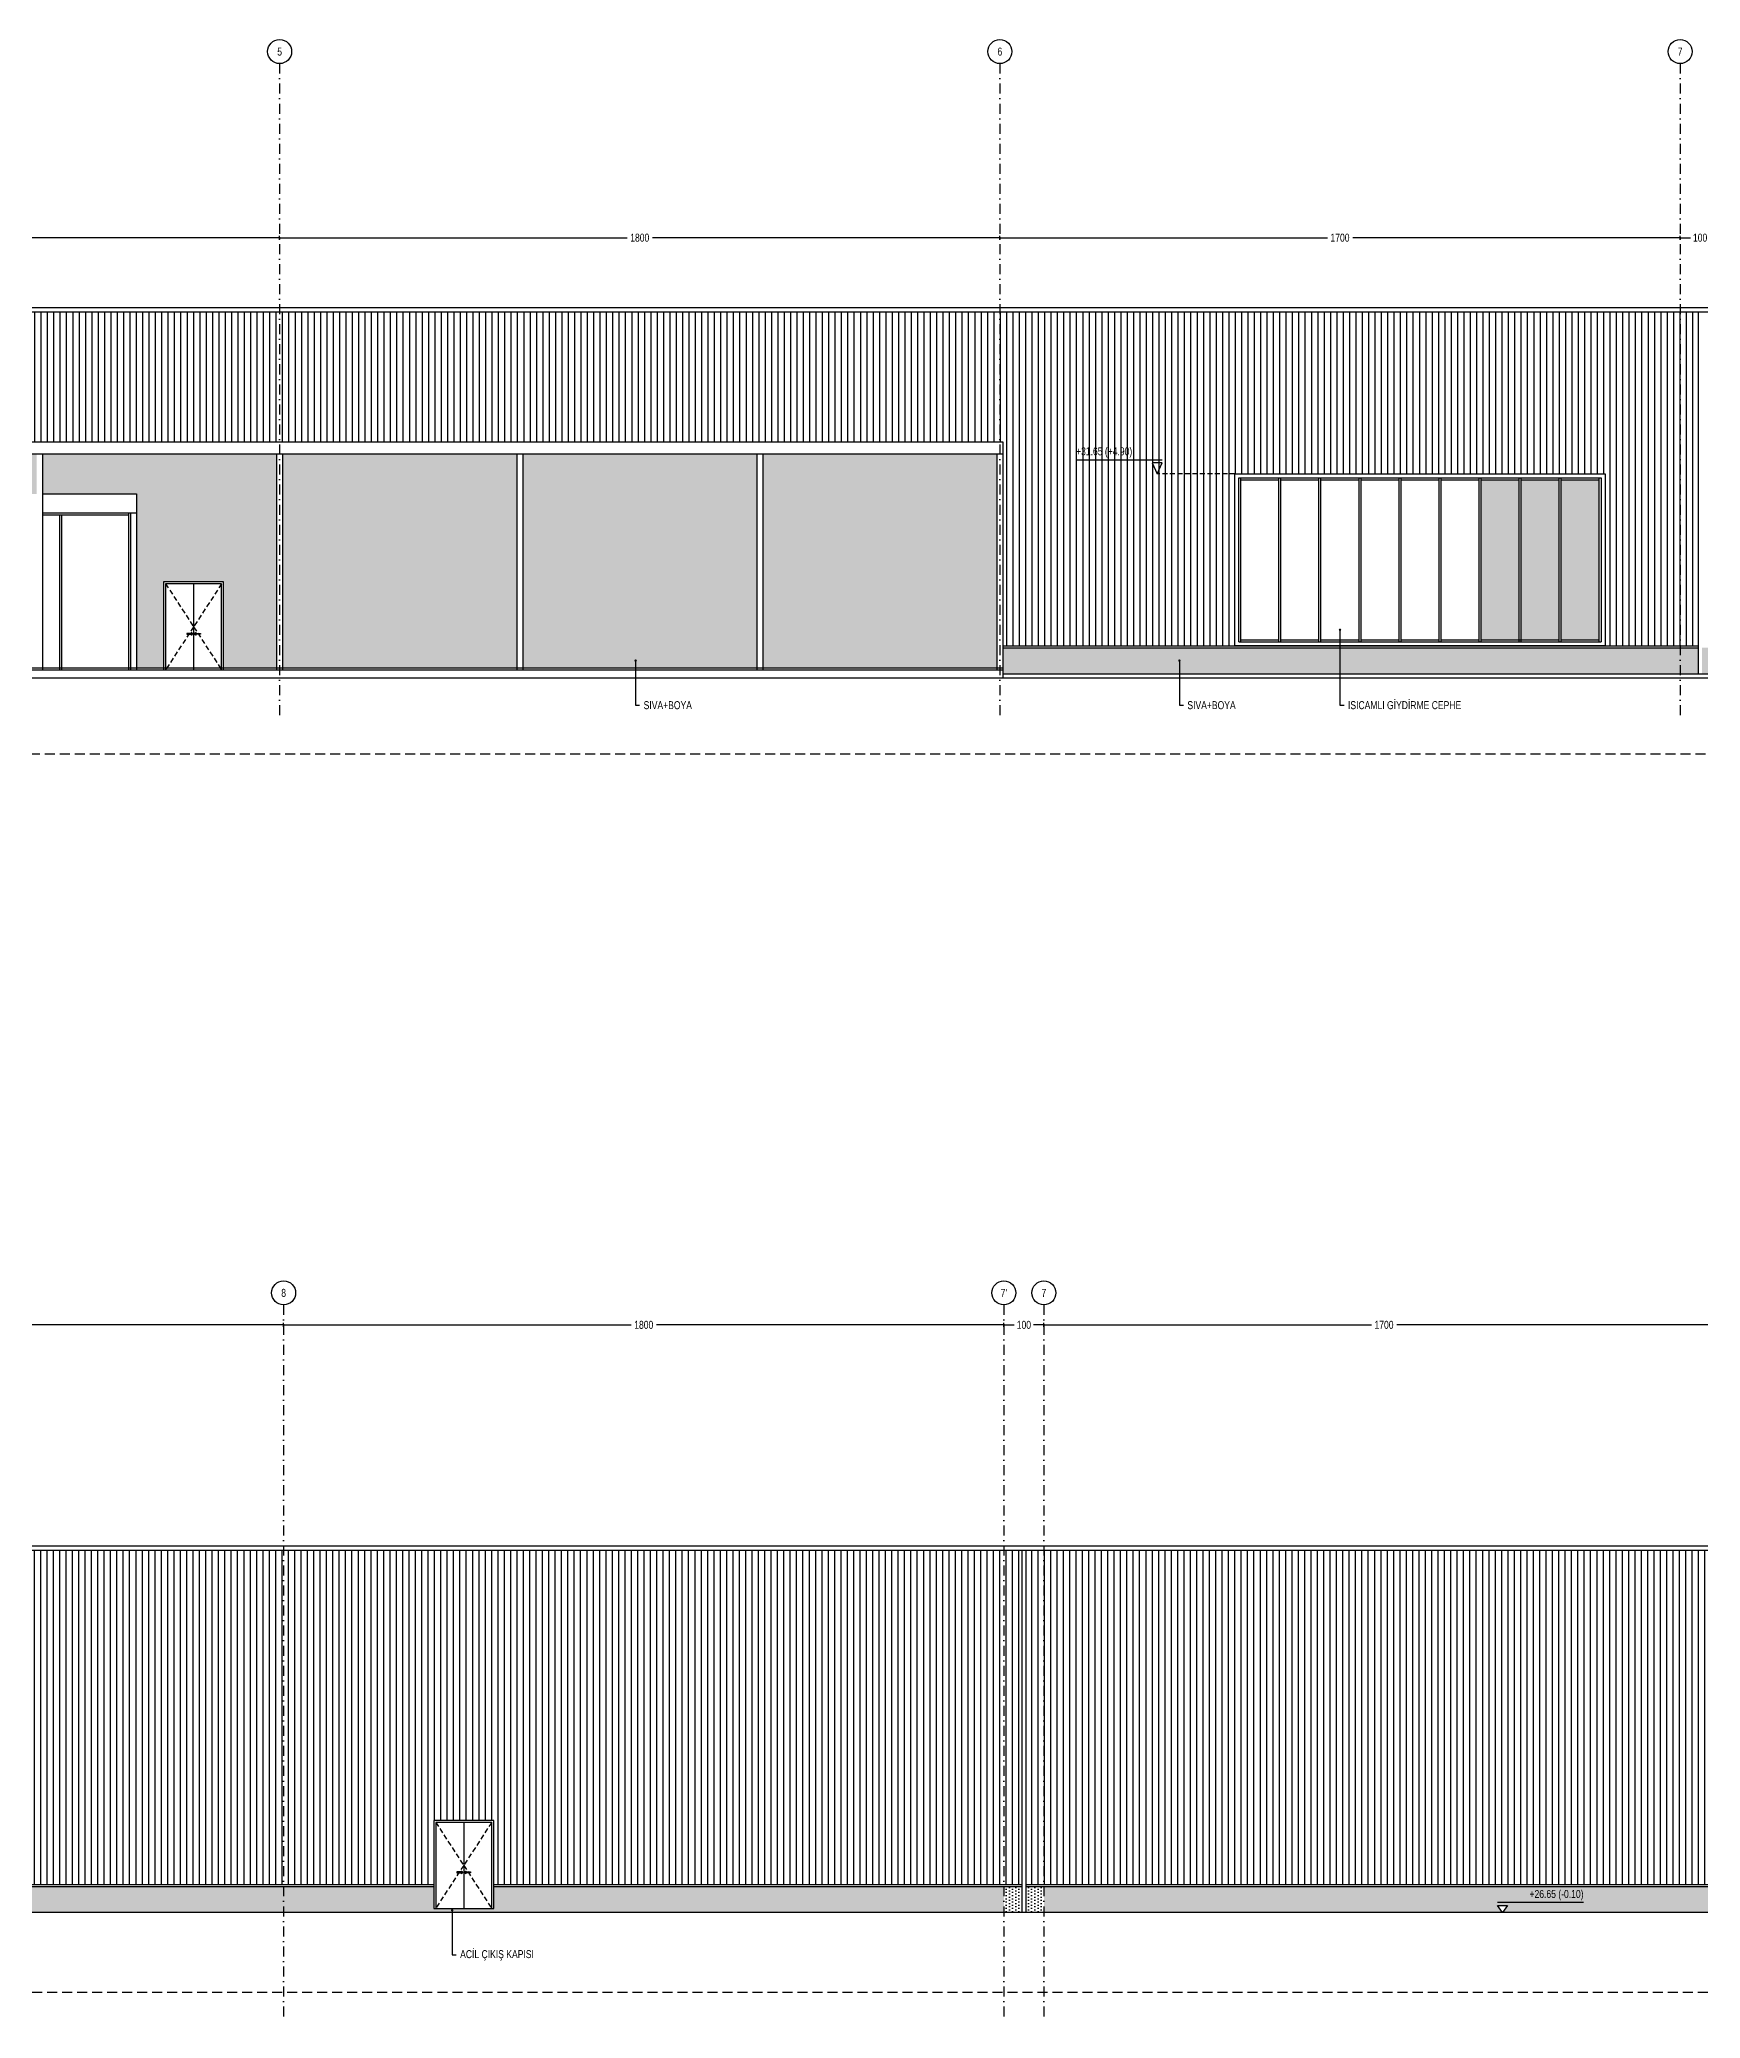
# Model space of a CAD drawing. Header units: centimetres. Extents: x 77182 to 116086, y 20619 to 33555.
# Drawn here: x 94877 to 99028, y 28610 to 33555 of the extents above; entities that cross this region are included whole.
import ezdxf
from ezdxf import colors
from ezdxf.entities.mleader import LeaderData, LeaderLine
from ezdxf.enums import TextEntityAlignment as Align
from ezdxf.math import Vec2, Vec3

# ---------------------------------------------------------------- set-up
doc = ezdxf.new("R2010")
doc.units = ezdxf.units.CM
doc.header["$LTSCALE"] = 100
doc.linetypes.add('DASHDOT2', pattern=[0.5, 0.25, -0.125, 0, -0.125])
doc.linetypes.add('HIDDEN2', pattern=[0.1875, 0.125, -0.0625])
for name, color, linetype in [('A-ANNO-DIMS', 187, 'Continuous'), ('A-ANNO-GRID', 155, 'DASHDOT2'), ('A-ELEV-01', 255, 'Continuous'), ('A-ELEV-03', 251, 'Continuous'), ('A-ELEV-04', 250, 'Continuous'), ('A-HATCH', 253, 'Continuous'), ('A-WALL-HTCH', 8, 'Continuous'), ('L-TOPO', 49, 'Continuous'), ('S-CONC', 5, 'Continuous')]:
    doc.layers.add(name, color=color, linetype=linetype)
doc.styles.add('Fields_100', font='act_simplex.shx', dxfattribs={"width": 0.8, "height": 20})
doc.dimstyles.new('FIELDS_100', dxfattribs={"dimscale": 0, "dimtxt": 20, "dimasz": 5, "dimexe": 5, "dimexo": 5, "dimgap": 5, "dimtad": 0, "dimdec": 0, "dimzin": 0, "dimdsep": 46, "dimtxsty": 'Fields_100', "dimblk": 'DOT', "dimcen": 0.09, "dimclrt": 50, "dimadec": 0, "dimazin": 0, "dimtfac": 1, "dimtdec": 0, "dimtix": 1, "dimtofl": 0, "dimtmove": 1, "dimatfit": 3, "dimfxl": 5, "dimfxlon": 1, "dimtolj": 1, "dimtzin": 0, "dimarcsym": 0})
pattern_1 = [(90, (84642.146, 96877.812), (-7.9375, 3.96875), [0, -7.9375])]
pattern_2 = [(0, (84642.1464, 96877.8117), (0, 2.74963066), [1.5875, -3.175]), (120, (84642.1464, 96877.8117), (-2.38125, -1.37481533), [1.5875, -3.175]), (60, (84643.734, 96877.8117), (-2.38125, 1.37481533), [1.5875, -3.175])]
pattern_3 = [(90, (183780.2214, 93782.8104), (-7.9375, 3.96875), [0, -7.9375])]

# ---------------------------------------------------------------- blocks, each defined once
blk = doc.blocks.new('_Dot')
at = {"color": 0, "linetype": 'ByBlock', "lineweight": -2}
blk.add_line((-0.5, 0), (-1, 0), dxfattribs=at)
at = {"color": 0, "linetype": 'ByBlock', "const_width": 0.5}
blk.add_lwpolyline([(-0.25, 0, 1), (0.25, 0, 1)], format="xyb", close=True, dxfattribs=at)
blk = doc.blocks.new('*D66')
at = {"layer": 'A-ANNO-DIMS', "color": 0, "lineweight": -2, "transparency": 16777216}
for p, q in [((93677.3, 33055.2), (93677.3, 33065.2)), ((93682.3, 33060.2), (94545.7, 33060.2)), ((95472.3, 33060.2), (94609, 33060.2)), ((95477.3, 33055.2), (95477.3, 33065.2))]:
    blk.add_line(p, q, dxfattribs=at)
at = {"layer": 'DEFPOINTS', "color": 0, "transparency": 16777216}
for p in [(95477.3, 33060.2), (93677.3, 32901.2), (95477.3, 32901.2)]:
    blk.add_point(p, dxfattribs=at)
at = {"layer": 'A-ANNO-DIMS', "color": 0, "lineweight": -2, "transparency": 16777216, "xscale": 5, "yscale": 5, "zscale": 5, "rotation": 180}
blk.add_blockref('_Dot', (93677.3, 33060.2), dxfattribs=at)
at = {"layer": 'A-ANNO-DIMS', "color": 0, "lineweight": -2, "transparency": 16777216, "xscale": 5, "yscale": 5, "zscale": 5}
blk.add_blockref('_Dot', (95477.3, 33060.2), dxfattribs=at)
at = {"layer": 'A-ANNO-DIMS', "color": 50, "transparency": 16777216, "insert": (94577.3, 33060.2), "char_height": 20, "attachment_point": 5, "style": 'Fields_100'}
blk.add_mtext('\\A1;1800', dxfattribs=at)
blk = doc.blocks.new('*D67')
at = {"layer": 'A-ANNO-DIMS', "color": 0, "lineweight": -2, "transparency": 16777216}
for p, q in [((95477.3, 33055.2), (95477.3, 33065.2)), ((95482.3, 33060.2), (96345.7, 33060.2)), ((97272.3, 33060.2), (96409, 33060.2)), ((97277.3, 33055.2), (97277.3, 33065.2))]:
    blk.add_line(p, q, dxfattribs=at)
at = {"layer": 'DEFPOINTS', "color": 0, "transparency": 16777216}
for p in [(97277.3, 33060.2), (95477.3, 32901.2), (97277.3, 32901.2)]:
    blk.add_point(p, dxfattribs=at)
at = {"layer": 'A-ANNO-DIMS', "color": 0, "lineweight": -2, "transparency": 16777216, "xscale": 5, "yscale": 5, "zscale": 5, "rotation": 180}
blk.add_blockref('_Dot', (95477.3, 33060.2), dxfattribs=at)
at = {"layer": 'A-ANNO-DIMS', "color": 0, "lineweight": -2, "transparency": 16777216, "xscale": 5, "yscale": 5, "zscale": 5}
blk.add_blockref('_Dot', (97277.3, 33060.2), dxfattribs=at)
at = {"layer": 'A-ANNO-DIMS', "color": 50, "transparency": 16777216, "insert": (96377.3, 33060.2), "char_height": 20, "attachment_point": 5, "style": 'Fields_100'}
blk.add_mtext('\\A1;1800', dxfattribs=at)
blk = doc.blocks.new('*D68')
at = {"layer": 'A-ANNO-DIMS', "color": 0, "lineweight": -2, "transparency": 16777216}
for p, q in [((97277.3, 33055.2), (97277.3, 33065.2)), ((97282.3, 33060.2), (98095.7, 33060.2)), ((98972.3, 33060.2), (98159, 33060.2)), ((98977.3, 33055.2), (98977.3, 33065.2))]:
    blk.add_line(p, q, dxfattribs=at)
at = {"layer": 'DEFPOINTS', "color": 0, "transparency": 16777216}
for p in [(98977.3, 33060.2), (97277.3, 32901.2), (98977.3, 32901.2)]:
    blk.add_point(p, dxfattribs=at)
at = {"layer": 'A-ANNO-DIMS', "color": 0, "lineweight": -2, "transparency": 16777216, "xscale": 5, "yscale": 5, "zscale": 5, "rotation": 180}
blk.add_blockref('_Dot', (97277.3, 33060.2), dxfattribs=at)
at = {"layer": 'A-ANNO-DIMS', "color": 0, "lineweight": -2, "transparency": 16777216, "xscale": 5, "yscale": 5, "zscale": 5}
blk.add_blockref('_Dot', (98977.3, 33060.2), dxfattribs=at)
at = {"layer": 'A-ANNO-DIMS', "color": 50, "transparency": 16777216, "insert": (98127.3, 33060.2), "char_height": 20, "attachment_point": 5, "style": 'Fields_100'}
blk.add_mtext('\\A1;1700', dxfattribs=at)
blk = doc.blocks.new('*D74')
at = {"layer": 'A-ANNO-DIMS', "color": 0, "lineweight": -2, "transparency": 16777216}
for p, q in [((98977.3, 33055.2), (98977.3, 33065.2)), ((98982.3, 33060.2), (99003.3, 33060.2)), ((99072.3, 33060.2), (99051.4, 33060.2)), ((99077.3, 33055.2), (99077.3, 33065.2))]:
    blk.add_line(p, q, dxfattribs=at)
at = {"layer": 'DEFPOINTS', "color": 0, "transparency": 16777216}
for p in [(99077.3, 33060.2), (98977.3, 32901.2), (99077.3, 32901.2)]:
    blk.add_point(p, dxfattribs=at)
at = {"layer": 'A-ANNO-DIMS', "color": 0, "lineweight": -2, "transparency": 16777216, "xscale": 5, "yscale": 5, "zscale": 5, "rotation": 180}
blk.add_blockref('_Dot', (98977.3, 33060.2), dxfattribs=at)
at = {"layer": 'A-ANNO-DIMS', "color": 0, "lineweight": -2, "transparency": 16777216, "xscale": 5, "yscale": 5, "zscale": 5}
blk.add_blockref('_Dot', (99077.3, 33060.2), dxfattribs=at)
at = {"layer": 'A-ANNO-DIMS', "color": 50, "transparency": 16777216, "insert": (99027.3, 33060.2), "char_height": 20, "attachment_point": 5, "style": 'Fields_100'}
blk.add_mtext('\\A1;100', dxfattribs=at)
blk = doc.blocks.new('*D59')
at = {"layer": 'A-ANNO-DIMS', "color": 0, "lineweight": -2, "transparency": 16777216}
for p, q in [((97387.3, 30338.5), (97387.3, 30348.5)), ((97392.3, 30343.5), (98205.7, 30343.5)), ((99082.3, 30343.5), (98269, 30343.5)), ((99087.3, 30338.5), (99087.3, 30348.5))]:
    blk.add_line(p, q, dxfattribs=at)
at = {"layer": 'DEFPOINTS', "color": 0, "transparency": 16777216}
for p in [(97387.3, 30343.5), (97387.3, 29498.5), (99087.3, 29498.5)]:
    blk.add_point(p, dxfattribs=at)
at = {"layer": 'A-ANNO-DIMS', "color": 0, "lineweight": -2, "transparency": 16777216, "xscale": 5, "yscale": 5, "zscale": 5, "rotation": 180}
blk.add_blockref('_Dot', (97387.3, 30343.5), dxfattribs=at)
at = {"layer": 'A-ANNO-DIMS', "color": 0, "lineweight": -2, "transparency": 16777216, "xscale": 5, "yscale": 5, "zscale": 5}
blk.add_blockref('_Dot', (99087.3, 30343.5), dxfattribs=at)
at = {"layer": 'A-ANNO-DIMS', "color": 50, "transparency": 16777216, "insert": (98237.3, 30343.5), "char_height": 20, "attachment_point": 5, "style": 'Fields_100'}
blk.add_mtext('\\A1;1700', dxfattribs=at)
blk = doc.blocks.new('*D60')
at = {"layer": 'A-ANNO-DIMS', "color": 0, "lineweight": -2, "transparency": 16777216}
for p, q in [((95487.3, 30338.5), (95487.3, 30348.5)), ((95492.3, 30343.5), (96355.7, 30343.5)), ((97282.3, 30343.5), (96419, 30343.5)), ((97287.3, 30338.5), (97287.3, 30348.5))]:
    blk.add_line(p, q, dxfattribs=at)
at = {"layer": 'DEFPOINTS', "color": 0, "transparency": 16777216}
for p in [(95487.3, 30343.5), (95487.3, 29498.5), (97287.3, 29498.5)]:
    blk.add_point(p, dxfattribs=at)
at = {"layer": 'A-ANNO-DIMS', "color": 0, "lineweight": -2, "transparency": 16777216, "xscale": 5, "yscale": 5, "zscale": 5, "rotation": 180}
blk.add_blockref('_Dot', (95487.3, 30343.5), dxfattribs=at)
at = {"layer": 'A-ANNO-DIMS', "color": 0, "lineweight": -2, "transparency": 16777216, "xscale": 5, "yscale": 5, "zscale": 5}
blk.add_blockref('_Dot', (97287.3, 30343.5), dxfattribs=at)
at = {"layer": 'A-ANNO-DIMS', "color": 50, "transparency": 16777216, "insert": (96387.3, 30343.5), "char_height": 20, "attachment_point": 5, "style": 'Fields_100'}
blk.add_mtext('\\A1;1800', dxfattribs=at)
blk = doc.blocks.new('*D61')
at = {"layer": 'A-ANNO-DIMS', "color": 0, "lineweight": -2, "transparency": 16777216}
for p, q in [((93687.3, 30338.5), (93687.3, 30348.5)), ((93692.3, 30343.5), (94555.7, 30343.5)), ((95482.3, 30343.5), (94619, 30343.5)), ((95487.3, 30338.5), (95487.3, 30348.5))]:
    blk.add_line(p, q, dxfattribs=at)
at = {"layer": 'DEFPOINTS', "color": 0, "transparency": 16777216}
for p in [(93687.3, 30343.5), (93687.3, 29498.5), (95487.3, 29498.5)]:
    blk.add_point(p, dxfattribs=at)
at = {"layer": 'A-ANNO-DIMS', "color": 0, "lineweight": -2, "transparency": 16777216, "xscale": 5, "yscale": 5, "zscale": 5, "rotation": 180}
blk.add_blockref('_Dot', (93687.3, 30343.5), dxfattribs=at)
at = {"layer": 'A-ANNO-DIMS', "color": 0, "lineweight": -2, "transparency": 16777216, "xscale": 5, "yscale": 5, "zscale": 5}
blk.add_blockref('_Dot', (95487.3, 30343.5), dxfattribs=at)
at = {"layer": 'A-ANNO-DIMS', "color": 50, "transparency": 16777216, "insert": (94587.3, 30343.5), "char_height": 20, "attachment_point": 5, "style": 'Fields_100'}
blk.add_mtext('\\A1;1800', dxfattribs=at)
blk = doc.blocks.new('*D62')
at = {"layer": 'A-ANNO-DIMS', "color": 0, "lineweight": -2, "transparency": 16777216}
for p, q in [((97287.3, 30338.5), (97287.3, 30348.5)), ((97292.3, 30343.5), (97313.3, 30343.5)), ((97382.3, 30343.5), (97361.4, 30343.5)), ((97387.3, 30338.5), (97387.3, 30348.5))]:
    blk.add_line(p, q, dxfattribs=at)
at = {"layer": 'DEFPOINTS', "color": 0, "transparency": 16777216}
for p in [(97287.3, 30343.5), (97287.3, 29498.5), (97387.3, 29498.5)]:
    blk.add_point(p, dxfattribs=at)
at = {"layer": 'A-ANNO-DIMS', "color": 0, "lineweight": -2, "transparency": 16777216, "xscale": 5, "yscale": 5, "zscale": 5, "rotation": 180}
blk.add_blockref('_Dot', (97287.3, 30343.5), dxfattribs=at)
at = {"layer": 'A-ANNO-DIMS', "color": 0, "lineweight": -2, "transparency": 16777216, "xscale": 5, "yscale": 5, "zscale": 5}
blk.add_blockref('_Dot', (97387.3, 30343.5), dxfattribs=at)
at = {"layer": 'A-ANNO-DIMS', "color": 50, "transparency": 16777216, "insert": (97337.3, 30343.5), "char_height": 20, "attachment_point": 5, "style": 'Fields_100'}
blk.add_mtext('\\A1;100', dxfattribs=at)

msp = doc.modelspace()

# ---------------------------------------------------------------- hatches: boundary and pattern name
at = {"layer": 'A-HATCH'}
h = msp.add_hatch(dxfattribs=at)
h.set_pattern_fill('LINE', color=256, scale=5, angle=90)
h.set_pattern_definition([(90, (84642.146, 96877.812), (-15.875, 1e-15), [])])
h.paths.add_polyline_path([(99022.3, 32875.4), (90032.3, 32875.4), (90032.3, 32040.4), (90664.8, 32040.4), (90664.8, 32470.4), (91589.8, 32470.4), (91589.8, 32040.4), (91869.8, 32040.4), (91869.8, 32550.4), (97284.8, 32550.4), (97284.8, 32040.4), (97864.8, 32040.4), (97864.8, 32470.4), (98789.8, 32470.4), (98789.8, 32040.4), (99022.3, 32040.4)])
h = msp.add_hatch(dxfattribs=at)
h.set_pattern_fill('DOTS', color=256, scale=5, angle=90)
h.set_pattern_definition(pattern_1)
h.paths.add_polyline_path([(93069.8, 32520.4), (92484.8, 32520.4), (92484.8, 31985.4), (93069.8, 31985.4)])
h.paths.add_polyline_path([(93669.8, 32520.4), (93084.8, 32520.4), (93084.8, 31985.4), (93669.8, 31985.4)])
h.paths.add_polyline_path([(94869.8, 32520.4), (94284.8, 32520.4), (94284.8, 32419.9), (94869.8, 32419.9)])
h.paths.add_polyline_path([(96069.8, 32520.4), (95484.8, 32520.4), (95484.8, 31985.4), (96069.8, 31985.4)])
h.paths.add_polyline_path([(96669.8, 32520.4), (96084.8, 32520.4), (96084.8, 31985.4), (96669.8, 31985.4)])
h.paths.add_polyline_path([(97269.8, 32520.4), (96684.8, 32520.4), (96684.8, 31985.4), (97269.8, 31985.4)])
h.paths.add_polyline_path([(95337.3, 32200.4), (95337.3, 31985.4), (95469.8, 31985.4), (95469.8, 32520.4), (94884.8, 32520.4), (94884.8, 32419.9), (95119.8, 32419.9), (95119.8, 31985.4), (95187.3, 31985.4), (95187.3, 32200.4)])
h.paths.add_polyline_path([(93967.3, 32200.4), (93967.3, 31985.4), (94034.8, 31985.4), (94034.8, 32419.9), (94269.8, 32419.9), (94269.8, 32520.4), (93684.8, 32520.4), (93684.8, 31985.4), (93817.3, 31985.4), (93817.3, 32200.4)])
h = msp.add_hatch(dxfattribs=at)
h.set_pattern_fill('DOTS', color=256, scale=5, angle=90)
h.set_pattern_definition(pattern_1)
h.paths.add_polyline_path([(99022.3, 32035.4), (97284.8, 32035.4), (97284.8, 31980.4), (97284.8, 31970.4), (99022.3, 31970.4)])
h.paths.add_polyline_path([(100971.1, 32035.4), (99032.3, 32035.4), (99032.3, 31970.4), (108127.3, 31970.4), (108127.3, 32035.4), (101121.1, 32035.4), (101121.1, 31980.4), (100971.1, 31980.4)])
h = msp.add_hatch(dxfattribs=at)
h.set_pattern_fill('LINE', color=256, scale=5, angle=90)
h.set_pattern_definition([(90, (183780.221, 93782.81), (-15.875, 1e-15), [])])
h.paths.add_polyline_path([(106332.3, 28945.4), (106332.3, 29780.4), (97342.3, 29780.4), (97342.3, 28945.4), (99462.3, 28945.4), (99462.3, 29105.4), (99612.3, 29105.4), (99612.3, 28945.4), (105162.3, 28945.4), (105162.3, 29105.4), (105312.3, 29105.4), (105312.3, 28945.4)])
h.paths.add_polyline_path([(106347.3, 29780.4), (106347.3, 28945.4), (107337.3, 28945.4), (107337.3, 29105.4), (107487.3, 29105.4), (107487.3, 28945.4), (108117.3, 28945.4), (108117.3, 29780.4)])
h.paths.add_polyline_path([(93082.3, 29490.4), (93082.3, 28945.4), (95862.3, 28945.4), (95862.3, 29105.4), (96012.3, 29105.4), (96012.3, 28945.4), (97332.3, 28945.4), (97332.3, 29780.4), (88252.3, 29780.4), (88252.3, 28945.4), (92112.3, 28945.4), (92112.3, 29105.4), (92262.3, 29105.4), (92262.3, 28945.4), (92492.3, 28945.4), (92492.3, 29490.4)])
h = msp.add_hatch(dxfattribs=at)
h.set_pattern_fill('DOTS', color=256, scale=5, angle=90)
h.set_pattern_definition(pattern_3)
h.paths.add_polyline_path([(92497.3, 28875.4), (92497.3, 28940.4), (92262.3, 28940.4), (92262.3, 28875.4)])
h.paths.add_polyline_path([(93082.3, 28940.4), (93082.3, 28875.4), (95487.3, 28875.4), (95487.3, 28940.4)])
h = msp.add_hatch(dxfattribs=at)
h.set_pattern_fill('DOTS', color=256, scale=5, angle=90)
h.set_pattern_definition(pattern_3)
h.paths.add_polyline_path([(95862.3, 28940.4), (95487.3, 28940.4), (95487.3, 28875.4), (97287.3, 28875.4), (97287.3, 28940.4), (96012.3, 28940.4), (96012.3, 28885.4), (95862.3, 28885.4)])
h = msp.add_hatch(dxfattribs=at)
h.set_pattern_fill('DOTS', color=256, scale=5, angle=90)
h.set_pattern_definition(pattern_3)
h.paths.add_polyline_path([(97332.3, 28940.4), (97287.3, 28940.4), (97287.3, 28875.4), (97332.3, 28875.4)])
h = msp.add_hatch(dxfattribs=at)
h.set_pattern_fill('DOTS', color=256, scale=5, angle=90)
h.set_pattern_definition(pattern_3)
h.paths.add_polyline_path([(97387.3, 28940.4), (97342.3, 28940.4), (97342.3, 28875.4), (97387.3, 28875.4)])
h = msp.add_hatch(dxfattribs=at)
h.set_pattern_fill('DOTS', color=256, scale=5, angle=90)
h.set_pattern_definition(pattern_3)
h.paths.add_polyline_path([(99087.3, 28940.4), (97387.3, 28940.4), (97387.3, 28875.4), (98533.2, 28875.4), (98520.7, 28892.9), (98545.7, 28892.9), (98533.2, 28875.4), (99087.3, 28875.4)])
at = {"layer": 'A-WALL-HTCH'}
h = msp.add_hatch(dxfattribs=at)
h.set_pattern_fill('HEX', color=256, scale=0.5)
h.set_pattern_definition(pattern_2)
h.paths.add_polyline_path([(98574.8, 32455.4), (98479.8, 32455.4), (98479.8, 32055.4), (98574.8, 32055.4)])
h = msp.add_hatch(dxfattribs=at)
h.set_pattern_fill('HEX', color=256, scale=0.5)
h.set_pattern_definition(pattern_2)
h.paths.add_polyline_path([(98674.8, 32455.4), (98579.8, 32455.4), (98579.8, 32055.4), (98674.8, 32055.4)])
h.paths.add_polyline_path([(98774.8, 32455.4), (98679.8, 32455.4), (98679.8, 32055.4), (98774.8, 32055.4)])

# ---------------------------------------------------------------- linework, layer by layer
at = {"layer": 'A-ANNO-DIMS', "linetype": 'HIDDEN2'}
msp.add_line((97864.8, 32470.4), (97670.3, 32470.4), dxfattribs=at)
at = {"layer": 'A-ANNO-DIMS'}
for points in [[(97467.7, 32505.4), (97682.8, 32505.4)], [(98735.9, 28900.4), (98520.7, 28900.4)]]:
    msp.add_lwpolyline(points, dxfattribs=at)
for points in [[(97670.3, 32470.4), (97682.8, 32497.9), (97657.8, 32497.9)], [(98533.2, 28875.4), (98520.7, 28892.9), (98545.7, 28892.9)]]:
    msp.add_lwpolyline(points, close=True, dxfattribs=at)
at = {"layer": 'A-ANNO-GRID'}
for p, q in [((95477.3, 33495.3), (95477.3, 31860.4)), ((97277.3, 33495.3), (97277.3, 31860.4)), ((98977.3, 33495.3), (98977.3, 31860.4))]:
    msp.add_line(p, q, dxfattribs=at)
for points in [[(95487.3, 30393.5), (95487.3, 28610.4)], [(97287.3, 30393.5), (97287.3, 28610.4)], [(97387.3, 30393.5), (97387.3, 28610.4)]]:
    msp.add_lwpolyline(points, dxfattribs=at)
at = {"layer": 'A-ANNO-GRID', "linetype": 'Continuous', "ltscale": 10}
for centre in [(95477.3, 33525.3), (97277.3, 33525.3), (98977.3, 33525.3), (95487.3, 30423.5), (97287.3, 30423.5), (97387.3, 30423.5)]:
    msp.add_circle(centre, 30, dxfattribs=at)
at = {"layer": 'A-ELEV-01'}
for p, q in [((99022.3, 32875.4), (99022.3, 31970.4)), ((91869.8, 32550.4), (97284.8, 32550.4)), ((97284.8, 32550.4), (97284.8, 31980.4)), ((91869.8, 32520.4), (97284.8, 32520.4)), ((94884.8, 32520.4), (94884.8, 31980.4)), ((95469.8, 32520.4), (95469.8, 31980.4)), ((95484.8, 32520.4), (95484.8, 31980.4)), ((96069.8, 32520.4), (96069.8, 31980.4)), ((96084.8, 32520.4), (96084.8, 31980.4)), ((96669.8, 32520.4), (96669.8, 31980.4)), ((96684.8, 32520.4), (96684.8, 31980.4)), ((97269.8, 32520.4), (97269.8, 31980.4)), ((97284.8, 32040.4), (99022.3, 32040.4)), ((97284.8, 32035.4), (99022.3, 32035.4)), ((95187.3, 31980.4), (95337.3, 31980.4)), ((97284.8, 31980.4), (97284.8, 31960.4)), ((97332.3, 29780.4), (97332.3, 28875.4)), ((97342.3, 29780.4), (97342.3, 28875.4)), ((93082.3, 28945.4), (95862.3, 28945.4)), ((93082.3, 28940.4), (95862.3, 28940.4)), ((96012.3, 28945.4), (97332.3, 28945.4)), ((96012.3, 28940.4), (97332.3, 28940.4)), ((97342.3, 28945.4), (99462.3, 28945.4)), ((97342.3, 28940.4), (99462.3, 28940.4)), ((95862.3, 28885.4), (96012.3, 28885.4))]:
    msp.add_line(p, q, dxfattribs=at)
for points in [[(88218.3, 32885.4), (108141.3, 32885.4)], [(88218.3, 32875.4), (108141.3, 32875.4)], [(95337.3, 31980.4), (95337.3, 32200.4), (95187.3, 32200.4), (95187.3, 31980.4)], [(95332.3, 31980.4), (95332.3, 32195.4), (95192.3, 32195.4), (95192.3, 31980.4)], [(95262.3, 32195.4), (95262.3, 31980.4)], [(91869.8, 31980.4), (97284.8, 31980.4)], [(97284.8, 31970.4), (108322.3, 31970.4), (108322.3, 31960.4)], [(88223, 29790.4), (88223, 29780.4), (108153.7, 29780.4), (108153.7, 29790.4), (88223, 29790.4)], [(96012.3, 28885.4), (96012.3, 29105.4), (95862.3, 29105.4), (95862.3, 28885.4)], [(96007.3, 28885.4), (96007.3, 29100.4), (95867.3, 29100.4), (95867.3, 28885.4)], [(95937.3, 29100.4), (95937.3, 28885.4)]]:
    msp.add_lwpolyline(points, dxfattribs=at)
msp.add_lwpolyline([(97864.8, 32470.4), (98789.8, 32470.4), (98789.8, 32040.4), (97864.8, 32040.4)], close=True, dxfattribs=at)
for points in [[(95257.3, 32069.4, 1), (95257.3, 32071.4), (95245.3, 32071.4), (95245.3, 32069.4)], [(95267.3, 32069.4, -1), (95267.3, 32071.4), (95279.3, 32071.4), (95279.3, 32069.4)], [(95932.3, 28974.4, 1), (95932.3, 28976.4), (95920.3, 28976.4), (95920.3, 28974.4)], [(95942.3, 28974.4, -1), (95942.3, 28976.4), (95954.3, 28976.4), (95954.3, 28974.4)]]:
    msp.add_lwpolyline(points, format="xyb", close=True, dxfattribs=at)
for centre, start, end in [((95257.3, 32070.4), 203.5782, 156.4218), ((95267.3, 32070.4), 23.5782, 336.4218), ((95932.3, 28975.4), 203.5782, 156.4218), ((95942.3, 28975.4), 23.5782, 336.4218)]:
    msp.add_arc(centre, 2.5, start, end, dxfattribs=at)
at = {"layer": 'A-ELEV-03'}
for p, q in [((97874.8, 32050.4), (97874.8, 32460.4)), ((97879.8, 32050.4), (97879.8, 32460.4)), ((97974.8, 32050.4), (97974.8, 32460.4)), ((97979.8, 32050.4), (97979.8, 32460.4)), ((98074.8, 32050.4), (98074.8, 32460.4)), ((98079.8, 32050.4), (98079.8, 32460.4)), ((98174.8, 32050.4), (98174.8, 32460.4)), ((98179.8, 32050.4), (98179.8, 32460.4)), ((98274.8, 32050.4), (98274.8, 32460.4)), ((98279.8, 32050.4), (98279.8, 32460.4)), ((98374.8, 32050.4), (98374.8, 32460.4)), ((98379.8, 32050.4), (98379.8, 32460.4)), ((98474.8, 32050.4), (98474.8, 32460.4)), ((98479.8, 32050.4), (98479.8, 32460.4)), ((98574.8, 32050.4), (98574.8, 32460.4)), ((98579.8, 32050.4), (98579.8, 32460.4)), ((98674.8, 32050.4), (98674.8, 32460.4)), ((98679.8, 32050.4), (98679.8, 32460.4)), ((98774.8, 32050.4), (98774.8, 32460.4)), ((98779.8, 32460.4), (98779.8, 32050.4))]:
    msp.add_line(p, q, dxfattribs=at)
at = {"layer": 'A-ELEV-03', "elevation": 0}
msp.add_lwpolyline([(97874.8, 32460.4), (98779.8, 32460.4)], dxfattribs=at)
at = {"layer": 'A-ELEV-03'}
for points in [[(97879.8, 32455.4), (97974.8, 32455.4)], [(97979.8, 32455.4), (98074.8, 32455.4)], [(98079.8, 32455.4), (98174.8, 32455.4)], [(98179.8, 32455.4), (98274.8, 32455.4)], [(98279.8, 32455.4), (98374.8, 32455.4)], [(98379.8, 32455.4), (98474.8, 32455.4)], [(98479.8, 32455.4), (98574.8, 32455.4)], [(98579.8, 32455.4), (98674.8, 32455.4)], [(98679.8, 32455.4), (98774.8, 32455.4)], [(97874.8, 32050.4), (98779.8, 32050.4)], [(97879.8, 32055.4), (97974.8, 32055.4)], [(97979.8, 32055.4), (98074.8, 32055.4)], [(98079.8, 32055.4), (98174.8, 32055.4)], [(98179.8, 32055.4), (98274.8, 32055.4)], [(98279.8, 32055.4), (98374.8, 32055.4)], [(98379.8, 32055.4), (98474.8, 32055.4)], [(98479.8, 32055.4), (98674.8, 32055.4)], [(98679.8, 32055.4), (98774.8, 32055.4)]]:
    msp.add_lwpolyline(points, dxfattribs=at)
at = {"layer": 'A-ELEV-04'}
for p, q in [((94884.8, 32419.9), (95119.8, 32419.9)), ((95119.8, 32419.9), (95119.8, 31980.4)), ((94884.8, 32372.9), (95119.8, 32372.9)), ((94884.8, 32367.9), (95099.8, 32367.9)), ((95099.8, 32372.9), (95099.8, 31980.4)), ((95104.8, 32372.9), (95104.8, 31980.4))]:
    msp.add_line(p, q, dxfattribs=at)
at = {"layer": 'A-ELEV-04', "elevation": 0}
for points in [[(94928.1, 31980.4), (94928.1, 32367.9)], [(94933.1, 31980.4), (94933.1, 32367.9)]]:
    msp.add_lwpolyline(points, dxfattribs=at)
at = {"layer": 'A-ELEV-04', "linetype": 'HIDDEN2'}
for points in [[(95192.3, 32195.4), (95262.3, 32087.9), (95192.3, 31980.4)], [(95332.3, 32195.4), (95262.3, 32087.9), (95332.3, 31980.4)], [(95867.3, 29100.4), (95937.3, 28992.9), (95867.3, 28885.4)], [(96007.3, 29100.4), (95937.3, 28992.9), (96007.3, 28885.4)]]:
    msp.add_lwpolyline(points, dxfattribs=at)
at = {"layer": 'A-ELEV-04'}
msp.add_lwpolyline([(94589.8, 31985.4), (97284.8, 31985.4)], dxfattribs=at)
at = {"layer": 'L-TOPO', "color": 1, "linetype": 'HIDDEN2', "ltscale": 2}
for points in [[(87293.7, 31830.4), (88815.7, 31770.4), (105581.2, 31770.4), (109392.5, 31830.4)], [(108893.3, 28735.4), (107371.4, 28675.4), (89240.4, 28675.4), (85429.1, 28735.4)]]:
    msp.add_lwpolyline(points, dxfattribs=at)
at = {"layer": 'S-CONC'}
msp.add_line((87293.7, 31960.4), (109392.5, 31960.4), dxfattribs=at)
msp.add_lwpolyline([(108227.3, 28875.4), (92112.6, 28875.4)], dxfattribs=at)

# ---------------------------------------------------------------- texts
at = {"layer": 'A-ANNO-DIMS', "color": 50, "char_height": 20, "style": 'Fields_100'}
for s, insert, attachment_point in [('+31.65 (+4.90)', (97467.7, 32510.4), 7), ('+26.65 (-0.10)', (98735.9, 28905.4), 9)]:
    msp.add_mtext_dynamic_manual_height_columns(s, width=226.336, gutter_width=100, heights=[0], dxfattribs=dict(at, insert=insert, attachment_point=attachment_point))
at = {"layer": 'A-ANNO-GRID', "color": 50, "style": 'Fields_100', "width": 0.8}
for s, rotation, p in [('5', 359.9267, (95477.3, 33525.3)), ('6', 359.9267, (97277.3, 33525.3)), ('7', 359.9267, (98977.3, 33525.3)), ('8', 0.0733, (95487.3, 30423.5)), ("7'", 0.0733, (97287.3, 30423.5)), ('7', 0.0733, (97387.3, 30423.5))]:
    msp.add_text(s, height=20, rotation=rotation, dxfattribs=at).set_placement(p, align=Align.MIDDLE_CENTER)

# ---------------------------------------------------------------- dimensions: what is measured, and where the dimension line sits
at = {"layer": 'A-ANNO-DIMS'}
for base, p1, p2, picture, middle in [((95477.3, 33060.2), (93677.3, 32901.2), (95477.3, 32901.2), '*D66', (94577.3, 33060.2)), ((97277.3, 33060.2), (95477.3, 32901.2), (97277.3, 32901.2), '*D67', (96377.3, 33060.2)), ((98977.3, 33060.2), (97277.3, 32901.2), (98977.3, 32901.2), '*D68', (98127.3, 33060.2)), ((99077.3, 33060.2), (98977.3, 32901.2), (99077.3, 32901.2), '*D74', (99027.3, 33060.2))]:
    dim = msp.add_linear_dim(base=base, p1=p1, p2=p2, dimstyle='FIELDS_100', override={"dimscale": 1}, dxfattribs=at)
    dim.commit()
    dim.dimension.update_dxf_attribs({"geometry": picture, "text_midpoint": middle})
for base, p1, p2, picture, middle in [((93687.3, 30343.5), (95487.3, 29498.5), (93687.3, 29498.5), '*D61', (94587.3, 30343.5)), ((95487.3, 30343.5), (97287.3, 29498.5), (95487.3, 29498.5), '*D60', (96387.3, 30343.5)), ((97287.3, 30343.5), (97387.3, 29498.5), (97287.3, 29498.5), '*D62', (97337.3, 30343.5)), ((97387.3, 30343.5), (99087.3, 29498.5), (97387.3, 29498.5), '*D59', (98237.3, 30343.5))]:
    dim = msp.add_linear_dim(base=base, p1=p1, p2=p2, angle=180, dimstyle='FIELDS_100', override={"dimscale": 1}, dxfattribs=at)
    dim.commit()
    dim.dimension.update_dxf_attribs({"geometry": picture, "text_midpoint": middle})

# ---------------------------------------------------------------- leaders
ml = msp.add_multileader_mtext('Standard', dxfattribs=at)
ml.set_content('ISICAMLI GİYDİRME CEPHE', color=50, style='Fields_100')
ml.set_leader_properties(color=256)
ml.set_arrow_properties(name='DOT')
ml.build(insert=Vec2(0, 0))
ml.multileader.update_dxf_attribs({"dogleg_length": 10, "arrow_head_size": 6})
ctx = ml.context
ctx.base_point, ctx.char_height, ctx.arrow_head_size, ctx.landing_gap_size, ctx.plane_origin = Vec3(98137.3, 31892.1), 20, 6, 10, Vec3(98563.6, 31998.4)
notes = []
notes.append((ctx, [(0, (1, 1, 0), (98127.3, 31892.1), (1, 0), 10, [(0, [(98127.3, 32080.4)], 0, [])])]))
ctx.mtext.insert, ctx.mtext.flow_direction = Vec3(98147.3, 31902.1), 5
ml = msp.add_multileader_mtext('Standard', dxfattribs=at)
ml.set_content('SIVA+BOYA', color=50, style='Fields_100')
ml.set_leader_properties(color=256)
ml.set_arrow_properties(name='DOT')
ml.build(insert=Vec2(0, 0))
ml.multileader.update_dxf_attribs({"dogleg_length": 10, "arrow_head_size": 6})
ctx = ml.context
ctx.base_point, ctx.char_height, ctx.arrow_head_size, ctx.landing_gap_size, ctx.plane_origin = Vec3(96377, 31892.1), 20, 6, 10, Vec3(96821.6, 31998.4)
notes.append((ctx, [(0, (1, 1, 0), (96367, 31892.1), (1, 0), 10, [(0, [(96367, 32003.4)], 0, [])])]))
ctx.mtext.insert, ctx.mtext.flow_direction = Vec3(96387, 31902.1), 5
ml = msp.add_multileader_mtext('Standard', dxfattribs=at)
ml.set_content('SIVA+BOYA', color=50, style='Fields_100')
ml.set_leader_properties(color=256)
ml.set_arrow_properties(name='DOT')
ml.build(insert=Vec2(0, 0))
ml.multileader.update_dxf_attribs({"dogleg_length": 10, "arrow_head_size": 6})
ctx = ml.context
ctx.base_point, ctx.char_height, ctx.arrow_head_size, ctx.landing_gap_size, ctx.plane_origin = Vec3(97735.9, 31892.1), 20, 6, 10, Vec3(98180.6, 31998.4)
notes.append((ctx, [(0, (1, 1, 0), (97725.9, 31892.1), (1, 0), 10, [(0, [(97725.9, 32003.4)], 0, [])])]))
ctx.mtext.insert, ctx.mtext.flow_direction = Vec3(97745.9, 31902.1), 5
ml = msp.add_multileader_mtext('Standard', dxfattribs=at)
ml.set_content('ACİL ÇIKIŞ KAPISI', color=50, style='Fields_100')
ml.set_leader_properties(color=256)
ml.set_arrow_properties(name='DOT')
ml.build(insert=Vec2(0, 0))
ml.multileader.update_dxf_attribs({"dogleg_length": 10, "arrow_head_size": 6})
ctx = ml.context
ctx.base_point, ctx.char_height, ctx.arrow_head_size, ctx.landing_gap_size, ctx.plane_origin = Vec3(95918.4, 28769.2), 20, 6, 10, Vec3(96363.1, 28875.4)
notes.append((ctx, [(0, (1, 1, 0), (95908.4, 28769.2), (1, 0), 10, [(0, [(95908.4, 28880.4)], 0, [])])]))
ctx.mtext.insert, ctx.mtext.flow_direction = Vec3(95928.4, 28781.1), 5
for ctx, leaders in notes:
    for number, flags, end, landing, length, lines in leaders:
        leader = LeaderData()
        leader.index, (leader.has_last_leader_line, leader.has_dogleg_vector, leader.attachment_direction) = number, flags
        leader.last_leader_point, leader.dogleg_vector, leader.dogleg_length = Vec3(end), Vec3(landing), length
        for number, points, colour, breaks in lines:
            line = LeaderLine()
            line.index, line.vertices, line.color, line.breaks = number, Vec3.list(points), colors.encode_raw_color(colour), breaks
            leader.lines.append(line)
        ctx.leaders.append(leader)

doc.saveas('drawing.dxf')
